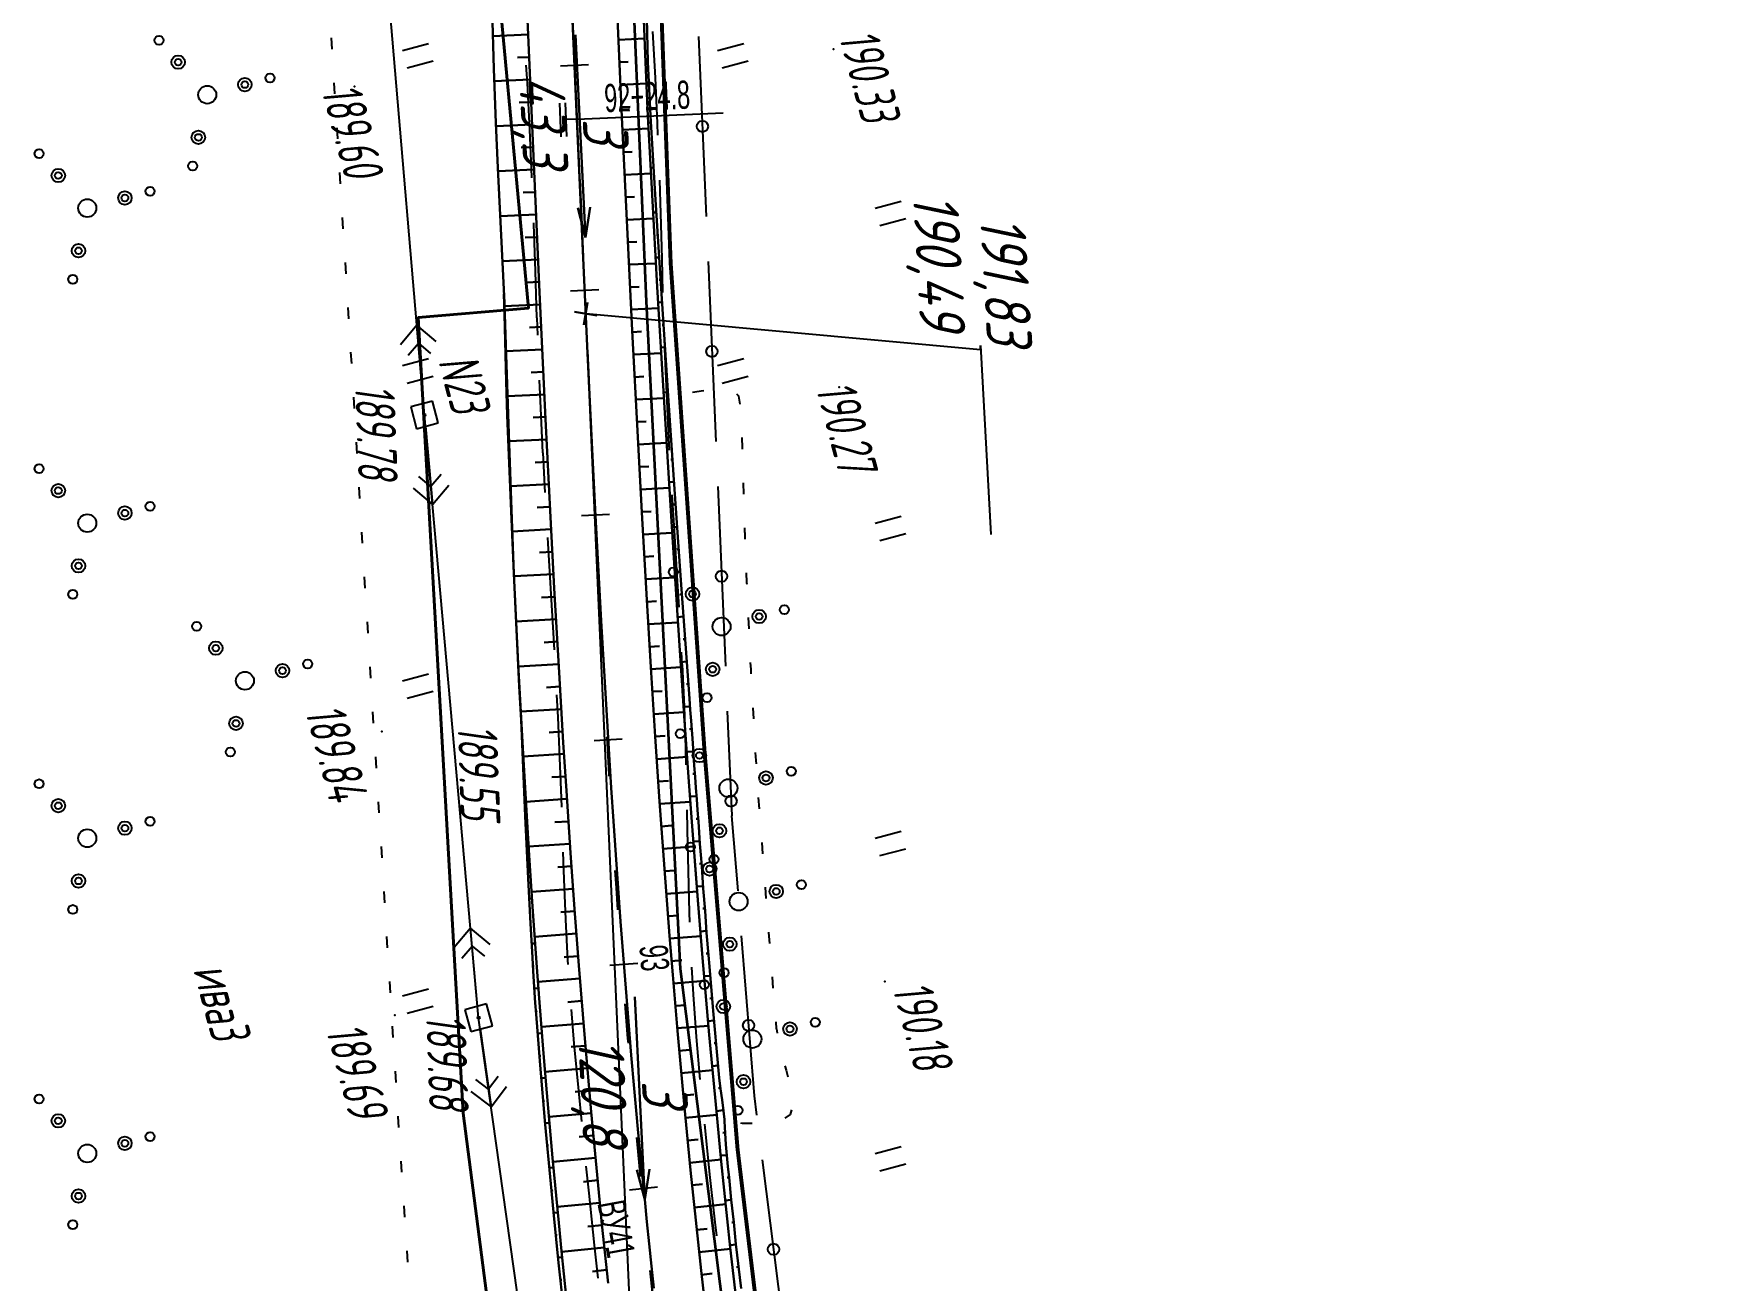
# Model space of a CAD drawing. Header units: millimetres. Extents: x -1799 to 6962, y -1020 to 4121.
# Drawn here: x 5267.6 to 5417, y 2101.4 to 2212.1 of the extents above; entities that cross this region are included whole.
import ezdxf
from ezdxf import colors
from ezdxf.entities.mleader import LeaderData, LeaderLine
from ezdxf.math import Vec2, Vec3

# ---------------------------------------------------------------- set-up
doc = ezdxf.new("R2010")
doc.units = ezdxf.units.MM
doc.linetypes.add('CONTI', pattern=[0])
doc.linetypes.add('STROT', pattern=[1.7, 0.5, -1.2])
for name, color, linetype, lineweight in [('10', 1, 'Continuous', 35), ('КОПИЯ_ОСЬ_13_ОТКОСЫ', 7, 'Continuous', 30), ('ОСЬ_ВЕРХ_ПОКРЫТИЯ_ГРАНИЦЫ_ПОЛОС', 7, 'Continuous', 30), ('ОСЬ_ВЕРХ_ПОКРЫТИЯ_ОСЬ', 1, 'Continuous', 30), ('Отметки', 5, 'Continuous', 30), ('Уклоны ПЧ', 5, 'Continuous', 30)]:
    doc.layers.add(name, color=color, linetype=linetype, lineweight=lineweight)
for name, color, linetype in [('_Ростелеком', 6, 'Continuous'), ('NAD_MDEFAULT', 7, 'CONTI'), ('PI_OTDEFAULT', 172, 'CONTI'), ('PI_TTDEFAULT', 5, 'CONTI'), ('PLN_O', 7, 'CONTI'), ('SIT_LDEFAULT', 7, 'CONTI'), ('USLZNDEFAULT', 7, 'CONTI'), ('ZAPSKDEFAULT', 7, 'CONTI'), ('КОПИЯ_ОСЬ_ТАНГЕНСЫ', 1, 'Continuous'), ('ОСЬ_ВЕРХ_ПОКРЫТИЯ_ПИКЕТЫ', 1, 'Continuous'), ('ОСЬ_ВЕРХ_ПОКРЫТИЯ_РАЗБИВКА_КРИВ', 1, 'Continuous'), ('ОСЬ_ВЕРХ_ПОКРЫТИЯ_ТАНГЕНСЫ', 1, 'Continuous'), ('разметка', 7, 'Continuous')]:
    doc.layers.add(name, color=color, linetype=linetype)
doc.styles.add('eskd', font='spds.shx', dxfattribs={"width": 1.2, "oblique": 15})
doc.styles.get("Standard").update_dxf_attribs({"font": 'arial.ttf'})
doc.styles.add('STYLE1', font='romand.shx', dxfattribs={"width": 0.9})
doc.styles.add('ГОСТ', font='', dxfattribs={"oblique": 15, "height": 4})
doc.styles.get('ГОСТ').set_extended_font_data('GOST type A')
doc.linetypes.add('кабель_связи_проект.', pattern='A,10,-1,["/",STYLE1,S=3,R=0,X=0,Y=-1.5],-4.1', length=15.1)

# ---------------------------------------------------------------- blocks, each defined once
blk = doc.blocks.new('BL_2011')
at = {"color": 0}
for p, q in [((0, 0), (0, 2.4)), ((1.6, 0), (1.6, 2.4))]:
    blk.add_line(p, q, dxfattribs=at)
blk = doc.blocks.new('BL_2010')
at = {"color": 0}
for centre, radius in [((0, 5.78), 0.4), ((0, 3.46), 0.6), ((0, 3.46), 0.3), ((0, 0), 0.8), ((-3.46, -1.74), 0.6), ((-3.46, -1.74), 0.3), ((3.46, -1.74), 0.6), ((3.46, -1.74), 0.3), ((-5.78, -2.88), 0.4), ((5.78, -2.88), 0.4)]:
    blk.add_circle(centre, radius, dxfattribs=at)
blk = doc.blocks.new('BL_27')
at = {"color": 0}
for p, q in [((1, 1), (-1, 1)), ((-1, 1), (-1, -1)), ((1, -1), (1, 1)), ((-1, -1), (1, -1))]:
    blk.add_line(p, q, dxfattribs=at)
blk.add_circle((0, 0), 0.1, dxfattribs=at)
blk = doc.blocks.new('*U59')
at = {"layer": 'КОПИЯ_ОСЬ_13_ОТКОСЫ'}
for points in [[(0, 0), (0.035553906113, -0.80027705431), (0.056447084993, -1.801782846451)], [(0, 0), (0.038550771773, -0.800139904022), (0.056447084993, -1.801782846451)]]:
    blk.add_lwpolyline(points, dxfattribs=at)
blk = doc.blocks.new('*U61')
at = {"layer": 'КОПИЯ_ОСЬ_13_ОТКОСЫ'}
for points in [[(0, 0), (0.035553906113, -0.80027705431), (0.056447084993, -1.801782846451)], [(0, 0), (0.056447084993, -1.801782846451)]]:
    blk.add_lwpolyline(points, dxfattribs=at)
blk = doc.blocks.new('_None')
blk = doc.blocks.new('Крест')
at = {"layer": 'Отметки'}
for points in [[(-1, 0), (1, 0)], [(0, 1), (0, -1)]]:
    blk.add_lwpolyline(points, dxfattribs=at)
blk = doc.blocks.new('Стрелка')
at = {"layer": 'Уклоны ПЧ', "ltscale": 2}
for points in [[(-0.02342005360436872, -0.04794833697465961), (-0.02342005360436872, 17.97170368749525)], [(-0.02342005360436872, -0.04794833697465961), (-0.5784949510263147, 2.621650927669716)], [(-0.02342005360436872, -0.04794833697465961), (0.5316548438175772, 2.621650927669716)]]:
    blk.add_lwpolyline(points, dxfattribs=at)

msp = doc.modelspace()

# ---------------------------------------------------------------- linework, layer by layer
at = {"layer": '10'}
for points in [[(5555.115964376493, 1526.56348073521), (5526.335964376232, 1586.473480735359), (5535.665964376307, 1590.453480735806), (5514.085964376232, 1638.623480735731), (5463.115964376493, 1743.403480735992), (5453.935964376326, 1740.133480735508), (5420.835964376232, 1804.413480735769), (5378.175964376083, 1887.043480735657), (5361.365964376493, 1930.113480735955), (5358.725964376363, 1940.203480735806), (5339.645964376288, 2013.083480735694), (5325.065964376214, 2129.023480736104), (5322.045964376195, 2188.343480735471), (5318.665964376307, 2267.193480736029)], [(5344.985964376139, 1914.953480735806), (5350.425964376083, 1915.903480735992), (5350.355964376251, 1916.353480735247), (5344.825964376456, 1915.373480735731), (5341.455964376344, 1923.573480735918), (5318.87596437627, 2014.763480735396), (5312.235964376139, 2066.093480735471), (5317.735964376139, 2065.833480735694), (5317.755964376158, 2066.28348073588), (5312.175964376083, 2066.553480735433), (5305.745964376381, 2116.213480735582), (5305.745964376381, 2116.213480735582), (5301.735964376139, 2186.923480735545), (5311.565964376214, 2187.733480735135), (5307.975964376363, 2226.163480735769)], [(5307.975964376363, 2226.163480735769), (5311.565964376214, 2187.733480735135), (5301.735964376139, 2186.923480735545), (5305.745964376381, 2116.213480735582), (5305.745964376381, 2116.213480735582), (5312.175964376083, 2066.553480735433), (5317.755964376158, 2066.28348073588), (5317.735964376139, 2065.833480735694), (5312.235964376139, 2066.093480735471), (5318.87596437627, 2014.763480735396), (5341.455964376344, 1923.573480735918), (5344.825964376456, 1915.373480735731)]]:
    msp.add_lwpolyline(points, dxfattribs=at)
at = {"layer": '_Ростелеком', "linetype": 'кабель_связи_проект.', "ltscale": 0.25, "const_width": 0.35}
msp.add_lwpolyline([(5560.940335888308, 1528.999550312211), (5544.164877997458, 1562.924496218947), (5531.543588114533, 1588.651475008031), (5522.557004158802, 1614.791239445482), (5507.88523053047, 1645.655244533357), (5488.972480380102, 1684.79149846026), (5475.233966897978, 1712.55286167228), (5457.136308889321, 1741.273472735112), (5442.300093190259, 1770.94991314729), (5426.306818254185, 1802.793713737664), (5412.680483136801, 1830.246032699396), (5397.398819576289, 1860.082772442524), (5385.273338361856, 1884.283877056477), (5363.374087645594, 1935.707054908772), (5353.894575089807, 1969.345611808275), (5347.793558990388, 1998.501078061213), (5341.479082550397, 2033.110597992701), (5334.720605848628, 2075.005415758503), (5330.127635797495, 2113.02891054136), (5327.207949132318, 2148.154307468248), (5324.184357531523, 2191.730619093788), (5322.743138539439, 2230.823362515693)], dxfattribs=at)
at = {"layer": 'PI_TTDEFAULT', "color": 5}
for p in [(5338.651700376426, 2210.76921173503, 190.335), (5296.081700376419, 2207.439217735467, 189.596), (5339.161700376435, 2180.729210735683, 190.273), (5302.3117003764, 2178.259217735765, 189.776), (5298.521700376421, 2150.139214735863, 189.836), (5343.201700376414, 2127.919213734952, 190.176), (5299.671700376444, 2124.919213734952, 189.685), (5307.121700376398, 2124.689217735467, 189.684)]:
    msp.add_point(p, dxfattribs=at)
at = {"layer": 'PLN_O'}
for p, q in [((5326.661700376435, 2211.879212735606), (5327.341700376428, 2195.889214735863)), ((5327.511700376412, 2191.889214735863), (5328.191700376405, 2175.899216735189)), ((5328.361700376447, 2171.909211734695), (5329.04170037644, 2155.919213734952)), ((5329.211700376423, 2151.929215735209), (5329.611700376447, 2142.639214735863)), ((5329.601700376437, 2142.639214735863), (5330.141700376416, 2135.95921473523)), ((5330.461700376423, 2131.979210735683), (5331.611700376447, 2117.759217735765)), ((5331.601700376437, 2117.759217735765), (5331.821700376409, 2116.029213735287)), ((5332.321700376409, 2112.059212735307), (5334.3117003764, 2096.179215735209))]:
    msp.add_line(p, q, dxfattribs=at)
for centre in [(5327.001700376402, 2203.889214735863), (5327.851700376437, 2183.899216735189), (5328.701700376414, 2163.919213734952), (5329.551700376449, 2143.939217735467), (5331.101700376437, 2124.009217735765), (5333.321700376409, 2104.119217735169)]:
    msp.add_circle(centre, 0.5, dxfattribs=at)
at = {"layer": 'SIT_LDEFAULT', "color": 7}
for p, q in [((5302.3117003764, 2178.259217735765), (5297.351700376437, 2236.779213735287)), ((5294.021700376421, 2211.76921173503), (5294.081700376419, 2210.76921173503)), ((5322.831700376419, 2208.199212734972), (5322.591700376428, 2212.329216734891)), ((5311.321700376409, 2209.329216734891), (5311.421700376444, 2207.729210735683)), ((5294.261700376412, 2207.779213735287), (5294.321700376409, 2206.779213735287)), ((5311.421700376444, 2207.729210735683), (5311.651700376426, 2203.579216734891)), ((5323.021700376421, 2204.189217735467), (5322.831700376419, 2208.199212734972)), ((5323.051700376449, 2203.119217735169), (5323.011700376412, 2204.189217735467)), ((5294.511700376412, 2203.779213735287), (5294.571700376409, 2202.779213735287)), ((5311.641700376416, 2203.579216734891), (5311.821700376409, 2199.399216735189)), ((5294.761700376412, 2199.789216734854), (5294.821700376409, 2198.789216734854)), ((5311.821700376409, 2199.399216735189), (5311.821700376409, 2199.339211735328)), ((5323.301700376449, 2196.169213734952), (5323.211700376423, 2199.119217735169)), ((5295.001700376402, 2195.799218735111), (5295.0617003764, 2194.799218735111)), ((5311.981700376442, 2195.339211735328), (5311.981700376442, 2195.20921473523)), ((5311.981700376442, 2195.20921473523), (5312.141700376416, 2191.029213735287)), ((5323.421700376444, 2192.149216735189), (5323.301700376449, 2196.169213734952)), ((5323.501700376402, 2189.129212735606), (5323.421700376444, 2192.149216735189)), ((5295.261700376412, 2191.799218735111), (5295.321700376409, 2190.799218735111)), ((5312.131700376407, 2191.029213735287), (5312.271700376421, 2186.899216735189)), ((5295.501700376402, 2187.809212735307), (5295.5617003764, 2186.809212735307)), ((5301.631700376407, 2186.229210735683), (5300.181700376395, 2184.499215735507)), ((5302.231700376442, 2179.259217735765), (5301.631700376407, 2186.229210735683)), ((5303.361700376447, 2184.76921173503), (5301.631700376407, 2186.229210735683)), ((5312.28170037643, 2186.899216735189), (5312.341700376428, 2185.349213735585)), ((5300.861700376447, 2183.559212735307), (5301.771700376421, 2184.639214735863)), ((5301.771700376421, 2184.639214735863), (5302.851700376437, 2183.729210735683)), ((5323.671700376444, 2184.139214735863), (5323.641700376416, 2185.129212735606)), ((5295.751700376402, 2183.819214735565), (5295.8117003764, 2182.819214735565)), ((5323.831700376419, 2180.159211734695), (5323.671700376444, 2184.139214735863)), ((5312.501700376402, 2181.359215734911), (5312.611700376447, 2178.849213735585)), ((5324.03170037643, 2176.149216735189), (5323.831700376419, 2180.159211734695)), ((5326.131700376407, 2180.26921173503), (5326.341700376428, 2180.309212735307)), ((5326.341700376428, 2180.309212735307), (5326.881700376407, 2180.389214735863)), ((5326.881700376407, 2180.389214735863), (5327.121700376398, 2180.419213734952)), ((5330.03170037643, 2180.139214735863), (5330.231700376442, 2179.919213734952)), ((5295.991700376451, 2179.829216734891), (5296.051700376449, 2178.829216734891)), ((5312.611700376447, 2178.849213735585), (5312.801700376449, 2174.889214735863)), ((5330.221700376433, 2179.919213734952), (5330.321700376409, 2179.219216735487)), ((5307.121700376398, 2124.689217735467), (5302.3117003764, 2178.259217735765)), ((5302.401700376426, 2177.259217735765), (5303.03170037643, 2170.289216734854)), ((5296.231700376442, 2175.829216734891), (5296.29170037644, 2174.829216734891)), ((5324.091700376428, 2175.139214735863), (5324.03170037643, 2176.149216735189)), ((5330.501700376402, 2176.239212735009), (5330.54170037644, 2175.319214735565)), ((5312.8117003764, 2174.889214735863), (5313.011700376412, 2171.369217735169)), ((5330.54170037644, 2175.319214735565), (5330.54170037644, 2175.229210735683)), ((5302.881700376407, 2171.889214735863), (5301.801700376449, 2172.789216734854)), ((5303.79170037644, 2172.969216735487), (5302.881700376407, 2171.889214735863)), ((5296.481700376442, 2171.839211735328), (5296.54170037644, 2170.839211735328)), ((5301.29170037644, 2171.739212735009), (5303.03170037643, 2170.289216734854)), ((5303.03170037643, 2170.289216734854), (5304.481700376442, 2172.029213735287)), ((5324.511700376412, 2167.999215735507), (5324.321700376409, 2171.149216735189)), ((5330.631700376407, 2172.229210735683), (5330.651700376426, 2171.229210735683)), ((5330.741700376451, 2168.229210735683), (5330.751700376402, 2167.809212735307)), ((5296.721700376433, 2167.849213735585), (5296.78170037643, 2166.849213735585)), ((5313.241700376451, 2167.379212735606), (5313.271700376421, 2166.839211735328)), ((5313.271700376421, 2166.839211735328), (5313.511700376412, 2162.829216734891)), ((5324.761700376412, 2163.949212734972), (5324.511700376412, 2167.999215735507)), ((5330.761700376412, 2167.809212735307), (5330.78170037643, 2167.229210735683)), ((5296.961700376423, 2163.859215734911), (5297.021700376421, 2162.859215734911)), ((5324.931700376395, 2161.169213734952), (5324.761700376412, 2163.949212734972)), ((5330.891700376416, 2164.239212735009), (5330.931700376395, 2163.369217735169)), ((5313.501700376402, 2162.829216734891), (5313.731700376442, 2158.899216735189)), ((5330.931700376395, 2163.369217735169), (5330.941700376405, 2163.229210735683)), ((5297.211700376423, 2159.859215734911), (5297.271700376421, 2158.859215734911)), ((5331.081700376419, 2160.249215735507), (5331.121700376398, 2159.249215735507)), ((5313.751700376402, 2158.899216735189), (5313.831700376419, 2157.379212735606)), ((5325.211700376423, 2156.079216734891), (5325.151700376426, 2157.169213734952)), ((5331.261700376412, 2156.249215735507), (5331.29170037644, 2155.649216735189)), ((5297.451700376414, 2155.869217735169), (5297.511700376412, 2154.869217735169)), ((5325.401700376426, 2152.339211735328), (5325.221700376433, 2156.079216734891)), ((5331.29170037644, 2155.649216735189), (5331.3117003764, 2155.239212735009)), ((5314.04170037644, 2153.389214735863), (5314.151700376426, 2151.389214735863)), ((5297.701700376414, 2151.879212735606), (5297.761700376412, 2150.879212735606)), ((5325.53170037643, 2148.679215735209), (5325.401700376426, 2152.339211735328)), ((5331.481700376442, 2152.239212735009), (5331.54170037644, 2151.239212735009)), ((5314.151700376426, 2151.389214735863), (5314.3117003764, 2147.799218735111)), ((5325.571700376409, 2147.169213734952), (5325.53170037643, 2148.679215735209)), ((5297.951700376414, 2147.879212735606), (5298.011700376412, 2146.879212735606)), ((5314.3117003764, 2147.799218735111), (5314.451700376414, 2144.199212734972)), ((5331.701700376414, 2148.249215735507), (5331.741700376451, 2147.539216734854)), ((5331.751700376402, 2147.539216734854), (5331.771700376421, 2147.259217735765)), ((5314.441700376405, 2144.199212734972), (5314.471700376433, 2143.409211734695)), ((5331.971700376433, 2144.259217735765), (5332.04170037644, 2143.259217735765)), ((5298.201700376414, 2143.889214735863), (5298.261700376412, 2142.889214735863)), ((5325.691700376405, 2141.369217735169), (5325.661700376435, 2143.179215735209)), ((5325.761700376412, 2137.70921473523), (5325.691700376405, 2141.369217735169)), ((5298.451700376414, 2139.899216735189), (5298.511700376412, 2138.899216735189)), ((5332.271700376421, 2140.26921173503), (5332.351700376437, 2139.26921173503)), ((5314.611700376447, 2139.409211734695), (5314.701700376414, 2137.009217735765)), ((5314.701700376414, 2137.009217735765), (5314.851700376437, 2133.409211734695)), ((5325.861700376447, 2134.049218735111), (5325.761700376412, 2137.70921473523)), ((5298.701700376414, 2135.909211734695), (5298.761700376412, 2134.909211734695)), ((5332.571700376409, 2136.289216734854), (5332.651700376426, 2135.289216734854)), ((5325.891700376416, 2133.179215735209), (5325.861700376447, 2134.049218735111)), ((5306.401700376426, 2132.659211734695), (5304.951700376414, 2130.919213734952)), ((5307.03170037643, 2125.689217735467), (5306.401700376426, 2132.659211734695)), ((5308.141700376416, 2131.20921473523), (5306.401700376426, 2132.659211734695)), ((5314.851700376437, 2133.409211734695), (5315.03170037643, 2129.819214735565)), ((5332.881700376407, 2132.309212735307), (5332.881700376407, 2132.279213735287)), ((5332.881700376407, 2132.279213735287), (5332.961700376423, 2131.299218735111)), ((5298.941700376405, 2131.909211734695), (5299.001700376402, 2130.909211734695)), ((5305.641700376416, 2129.979210735683), (5306.551700376449, 2131.059212735307)), ((5306.551700376449, 2131.059212735307), (5307.631700376407, 2130.159211734695)), ((5315.03170037643, 2129.819214735565), (5315.0617003764, 2129.409211734695)), ((5299.191700376405, 2127.919213734952), (5299.251700376402, 2126.919213734952)), ((5326.201700376414, 2126.749215735507), (5326.0617003764, 2129.179215735209)), ((5333.191700376405, 2128.319214735565), (5333.271700376421, 2127.319214735565)), ((5326.481700376442, 2122.989212735009), (5326.201700376414, 2126.749215735507)), ((5315.341700376428, 2125.419213734952), (5315.591700376428, 2122.399216735189)), ((5299.441700376405, 2123.929215735209), (5299.501700376402, 2122.929215735209)), ((5315.3117003764, 2066.299218735111), (5307.121700376398, 2124.689217735467)), ((5307.261700376412, 2123.699212734972), (5308.231700376442, 2116.76921173503)), ((5333.521700376421, 2124.319214735565), (5333.571700376409, 2123.719216735487)), ((5333.581700376419, 2123.719216735487), (5333.641700376416, 2123.329216734891)), ((5315.581700376419, 2122.399216735189), (5315.981700376442, 2118.189217735467)), ((5326.8117003764, 2119.20921473523), (5326.481700376442, 2122.989212735009)), ((5334.331700376419, 2120.419213734952), (5334.441700376405, 2120.029213735287)), ((5299.691700376405, 2119.939217735467), (5299.751700376402, 2118.939217735467)), ((5308.011700376412, 2118.349213735585), (5306.881700376407, 2119.199212734972)), ((5308.861700376447, 2119.479210735683), (5308.011700376412, 2118.349213735585)), ((5334.431700376395, 2120.029213735287), (5334.581700376419, 2119.439217735467)), ((5306.421700376444, 2118.129212735606), (5308.231700376442, 2116.76921173503)), ((5308.231700376442, 2116.76921173503), (5309.591700376428, 2118.569214735565)), ((5315.981700376442, 2118.189217735467), (5316.251700376402, 2115.469216735487)), ((5299.941700376405, 2115.949212734972), (5299.941700376405, 2115.909211734695)), ((5299.941700376405, 2115.909211734695), (5300.011700376412, 2114.949212734972)), ((5334.801700376449, 2116.079216734891), (5334.341700376428, 2115.759217735765)), ((5334.921700376444, 2116.509217735765), (5334.79170037644, 2116.089211735328)), ((5327.241700376451, 2114.939217735467), (5327.211700376423, 2115.239212735009)), ((5327.671700376444, 2110.749215735507), (5327.241700376451, 2114.939217735467)), ((5330.551700376449, 2115.299218735111), (5330.411700376435, 2115.309212735307)), ((5331.411700376435, 2115.299218735111), (5330.551700376449, 2115.299218735111)), ((5300.201700376414, 2111.95921473523), (5300.271700376421, 2110.95921473523)), ((5316.651700376426, 2111.489212735009), (5316.901700376426, 2109.089211735328)), ((5328.131700376407, 2106.539216734854), (5327.671700376444, 2110.749215735507)), ((5316.911700376435, 2109.089211735328), (5317.391700376416, 2104.479210735683)), ((5300.471700376433, 2107.969216735487), (5300.54170037644, 2106.969216735487)), ((5328.28170037643, 2105.299218735111), (5328.141700376416, 2106.539216734854)), ((5300.731700376442, 2103.979210735683), (5300.801700376449, 2102.979210735683)), ((5317.391700376416, 2104.479210735683), (5317.701700376414, 2101.539216734854))]:
    msp.add_line(p, q, dxfattribs=at)
at = {"layer": 'КОПИЯ_ОСЬ_13_ОТКОСЫ'}
for points in [[(5317.970661180307, 2247.372442234692), (5319.856891649057, 2204.71411703938), (5320.772418992807, 2185.744756687817), (5321.256305711557, 2176.268072117505), (5321.614215867807, 2169.588018406567), (5322.055133836557, 2161.815435398755), (5322.414997117807, 2155.839849461255), (5322.809040086557, 2149.668462742505), (5323.199665086557, 2143.898443211255), (5323.629352586557, 2137.933233250317), (5324.087848680307, 2131.97192953938), (5324.369586961557, 2128.496587742505), (5324.790973680307, 2123.53442953938), (5325.351032274057, 2117.33765219563), (5325.952106492807, 2111.14478110188), (5326.412067430307, 2106.691289890942), (5326.893512742807, 2102.240118015942), (5327.401813524057, 2097.79419516438)], [(5309.978454415143, 2247.01899016687), (5312.543395821393, 2189.17035735437), (5313.073180977643, 2177.87152922937), (5313.507751290143, 2169.169624932495), (5313.842223946393, 2162.866890557495), (5314.266052071393, 2155.36274016687), (5314.641052071393, 2149.15863860437), (5314.915954415143, 2144.855660088745), (5315.286559883893, 2139.351875909058), (5315.643981758893, 2134.34858001062), (5316.022399727643, 2129.34565032312), (5316.550231758893, 2122.84174407312), (5317.115173165143, 2116.341011651245), (5317.581970040143, 2111.340645440308), (5318.075134102643, 2106.342842705933), (5318.627380196393, 2101.096016534058)], [(5321.754840867807, 2214.80786703938), (5321.936481492807, 2209.610845555005), (5322.160602586557, 2204.816045750317), (5322.525348680307, 2197.827154148755), (5322.982868211557, 2189.646368015942), (5323.593219774057, 2179.380010594067), (5324.187946336557, 2169.720830906567), (5324.780231492807, 2160.469121922192), (5325.381305711557, 2151.524785984692), (5325.769001024057, 2146.06372641438), (5326.061969774057, 2142.09448813313), (5326.599567430307, 2135.153814305005), (5327.021930711557, 2130.002447117505), (5327.615192430307, 2123.175664890942), (5328.246051805307, 2116.35230063313), (5328.683063524057, 2111.908330906567), (5329.480915086557, 2104.266485203442), (5330.344684617807, 2096.631719578442)], [(5321.754929834404, 2214.807799992536), (5321.936692529716, 2209.610778508161), (5322.16075258831, 2204.815978703474), (5322.525559717216, 2197.827148137068), (5322.982774072685, 2189.646362004255), (5323.59336977581, 2179.38000458238), (5324.187730127373, 2169.720885930036), (5324.780076318779, 2160.469054875349), (5325.381333642998, 2151.524779973005), (5325.76915102581, 2146.063781437849), (5326.061997705498, 2142.094543156599), (5326.599534326591, 2135.153747258161), (5327.021775537529, 2130.002441105818), (5327.615159326591, 2123.175658879255), (5328.246018701591, 2116.352233586286), (5328.683030420341, 2111.90832489488), (5329.480881982841, 2104.266479191755), (5330.344468408623, 2096.631774601911)], [(5322.046616846123, 2214.820739445661), (5322.160508447685, 2209.620666203474), (5322.401536279716, 2204.826659855818), (5322.808274560966, 2197.839721379255), (5323.23594790081, 2190.857787785505), (5323.921128564873, 2180.394836125349), (5324.422776514091, 2172.928161320661), (5325.05137758831, 2163.976806340193), (5325.857590967216, 2153.049804387068), (5325.923875146904, 2152.056640324568), (5325.99473696331, 2151.063842473005), (5326.147446924248, 2149.079284367536), (5326.210252100029, 2148.086303410505), (5326.282761865654, 2147.094054875349), (5326.359910303154, 2146.10217255113), (5326.432786279716, 2145.110107121443), (5326.496384912529, 2144.117553410505), (5326.570664697685, 2143.125793156599), (5326.648606592216, 2142.13439911363), (5326.71836977581, 2141.142516789411), (5326.784898096123, 2140.15051239488), (5326.860154443779, 2139.159240422224), (5326.939194971123, 2138.168334660505), (5327.077622705498, 2136.185363469099), (5327.235276514091, 2134.204162297224), (5327.379319482841, 2132.22228973863), (5327.545701318779, 2130.242553410505), (5327.632188135185, 2129.25305145738), (5327.946275049248, 2125.29357880113), (5328.135300928154, 2123.317077336286), (5328.22227602581, 2122.328368840193), (5328.306199365654, 2121.33947723863), (5328.50499086956, 2119.364623723005), (5328.621812158623, 2118.378966984724), (5328.748582178154, 2117.394347844099), (5328.868394189873, 2116.409240422224), (5328.906174951591, 2116.141296086286), (5328.937302881279, 2115.872497258161), (5328.954331689873, 2115.692931828474), (5328.968430810966, 2115.513061223005), (5329.035508447685, 2114.43273895738), (5329.090806299248, 2113.441955265974), (5329.171067529716, 2112.453490910505), (5329.277268701591, 2111.467651066755), (5329.379624658623, 2110.48156708238), (5329.570725732841, 2108.508300480818), (5329.78819399456, 2106.538085637068), (5329.98643618206, 2104.566283879255), (5330.095750146904, 2103.581542668318), (5330.324937158623, 2101.613647160505), (5330.436814600029, 2100.62951630113)], [(5308.338805977643, 2214.214546807495), (5308.463805977643, 2209.014961846558), (5308.659118477643, 2204.218819268433), (5308.835876290143, 2200.22211516687), (5309.413513008893, 2188.225655205933), (5309.441345040143, 2187.224434502808), (5309.767516915143, 2177.209663994995), (5310.126403633893, 2167.186592705933), (5310.256774727643, 2164.179268487183), (5310.643005196393, 2156.153633721558), (5311.070251290143, 2148.130196221558), (5311.393981758893, 2142.610176690308), (5311.612243477643, 2139.09662688562), (5311.910583321393, 2134.578682549683), (5312.263122383893, 2129.557930596558), (5312.525329415143, 2126.043038018433), (5312.881286446393, 2121.523750909058), (5313.172790352643, 2118.008492119995), (5313.684509102643, 2112.232124932495), (5314.233825508893, 2106.459175713745), (5314.485290352643, 2103.948799737183), (5314.906188790143, 2099.932808526245)], [(5311.529235665143, 2212.048409112183), (5308.394470040143, 2211.909371026245)], [(5319.552692430307, 2211.590215672192), (5321.863727586557, 2211.692388523755)], [(5311.617614571393, 2210.050362237183), (5310.572692696393, 2210.003975518433)], [(5322.147141748466, 2210.229491887068), (5322.06114321331, 2210.227599797224)], [(5319.641071336557, 2209.592168797192), (5320.411579149057, 2209.62622641438)], [(5311.706481758893, 2208.052315362183), (5308.508727852643, 2207.910469659058)], [(5319.729450242807, 2207.594121922192), (5322.026325242807, 2207.695684422192)], [(5322.230332666435, 2208.231383976911), (5322.001694971123, 2208.219909367536)], [(5311.794860665143, 2206.054268487183), (5310.728942696393, 2206.007027276245)], [(5319.817829149057, 2205.596075047192), (5320.583454149057, 2205.629888523755)], [(5322.330796533623, 2206.233886418318), (5322.254563623466, 2206.23010223863)], [(5311.883239571393, 2204.056221612183), (5308.672302071393, 2203.913765557495)], [(5322.435899072685, 2204.236694035505), (5322.191758447685, 2204.222472844099)], [(5319.911090867807, 2203.598150242505), (5322.218708055307, 2203.709600437817)], [(5311.972106758893, 2202.058174737183), (5310.901794258893, 2202.01068938562)], [(5320.007282274057, 2201.600469578442), (5320.776325242807, 2201.637701023755)], [(5322.552110010185, 2202.240050969099), (5322.470750146904, 2202.235351262068)], [(5312.060485665143, 2200.060127862183), (5308.850524727643, 2199.917793877808)], [(5320.103961961557, 2199.60278891438), (5322.427204149057, 2199.714971531567)], [(5322.668381982841, 2200.243468937849), (5322.400254541435, 2200.227843937849)], [(5312.149352852643, 2198.062080987183), (5311.079040352643, 2198.01459563562)], [(5322.784592920341, 2198.246825871443), (5322.695237451591, 2198.241637883161)], [(5320.200153367807, 2197.60523032063), (5320.974567430307, 2197.642583836255)], [(5312.237731758893, 2196.064034112183), (5309.042907540143, 2195.922432549683)], [(5320.296344774057, 2195.607549656567), (5322.643512742807, 2195.720708836255)], [(5322.905625635185, 2196.250487980818), (5322.614671045341, 2196.232665715193)], [(5312.326598946393, 2194.065987237183), (5311.261657540143, 2194.018746026245)], [(5320.393024461557, 2193.609868992505), (5321.175251024057, 2193.647588719067)], [(5323.02794008831, 2194.254211125349), (5322.930955225029, 2194.248290715193)], [(5312.414977852643, 2192.067940362183), (5309.235290352643, 2191.926949151245)], [(5323.150193506279, 2192.257995305036), (5322.837876611748, 2192.238830265974)], [(5320.489215867807, 2191.612188328442), (5322.866657274057, 2191.726934422192)], [(5312.503845040143, 2190.069893487183), (5311.443786446393, 2190.02289641687)], [(5320.585895555307, 2189.61450766438), (5321.378376024057, 2189.652715672192)], [(5323.27501040081, 2190.261901555036), (5323.170884424248, 2190.255065617536)], [(5312.595153633893, 2188.072090752808), (5309.421813790143, 2187.92328704187)], [(5320.682086961557, 2187.616827000317), (5323.096637742807, 2187.733282078442)], [(5323.405686670341, 2188.266174015974), (5323.066148096123, 2188.243896183943)], [(5309.431351735469, 2187.224029232201), (5309.472430530217, 2186.223359275994), (5309.819854601499, 2175.706828762231), (5310.065504922744, 2168.991885830102), (5310.256917848465, 2164.179221798119), (5310.64324219453, 2156.153682399926), (5311.070260717746, 2148.130202938256), (5311.394159390804, 2142.610187221703), (5311.612460925457, 2139.096679378686), (5311.910801246044, 2134.578735042748), (5312.263343646404, 2129.557956386742), (5312.52538688409, 2126.043090511498), (5312.88121969926, 2121.5236965906), (5313.1728428148, 2118.008468319115), (5313.684491231319, 2112.232116390404), (5314.233893468258, 2106.459235836205), (5314.485443189022, 2103.948836971459), (5314.906255795833, 2099.932838131127)], [(5309.431351735469, 2187.224029232201), (5309.568467377898, 2181.213501144585), (5309.618938907262, 2179.209422756371), (5309.653113006827, 2178.207663227257), (5310.028554096099, 2168.989978481469), (5310.2379452728, 2164.178201366601), (5310.73605091798, 2154.149837185082), (5310.841920568821, 2152.143348385033), (5310.891797020313, 2151.139766384301), (5311.264947488185, 2142.601554561791), (5311.52702124345, 2137.073466945824), (5311.734069421169, 2133.05176513308), (5311.903061702129, 2130.035140682397), (5311.975486829158, 2128.828532863793), (5312.150601937648, 2126.012885738549), (5312.223036601421, 2125.007857967553), (5312.58787186372, 2120.487113643822), (5313.042365624782, 2115.211387325463), (5313.527345731136, 2109.938384700951), (5313.770259930965, 2107.42693297976), (5314.225566937801, 2102.906531978783), (5314.653500153896, 2098.889114071068)], [(5312.688903633893, 2186.074288018433), (5311.630798165143, 2186.024605401245)], [(5323.536362939873, 2186.270446476911), (5323.423203760185, 2186.263000187849)], [(5320.779254930307, 2185.619146336255), (5321.583454149057, 2185.660161961255)], [(5309.522578313228, 2183.22506969088), (5309.571445181247, 2183.226184536156)], [(5312.782653633893, 2184.076485284058), (5309.548766915143, 2183.924873955933)], [(5320.880817430307, 2183.621709812817), (5323.333454149057, 2183.74683188313)], [(5323.667039209404, 2184.274718937849), (5323.303635889091, 2184.250915226911)], [(5312.875915352643, 2182.078682549683), (5311.798278633893, 2182.028145440308)], [(5320.982868211557, 2181.624395359692), (5321.800251024057, 2181.666021336255)], [(5323.797715478935, 2182.278991398786), (5323.676621728935, 2182.271056828474)], [(5309.568191602108, 2181.22558992022), (5309.584480568048, 2181.225961376366)], [(5312.969665352643, 2180.080879815308), (5309.679138008893, 2179.926582940308)], [(5323.928635889091, 2180.283263859724), (5323.541184717216, 2180.257201848005)], [(5309.618515803691, 2179.226223159966), (5309.703517182943, 2179.228363681969)], [(5321.084918992807, 2179.626958836255), (5323.571247117807, 2179.753789890942)], [(5309.693030550357, 2177.2276236307), (5309.721349819776, 2177.228777576623)], [(5313.063415352643, 2178.083077080933), (5311.966735665143, 2178.031563409058)], [(5321.186481492807, 2177.629522312817), (5322.015583055307, 2177.671758640942)], [(5324.062669092216, 2178.287780461286), (5323.933518701591, 2178.279052433943)], [(5313.162536446393, 2176.085518487183), (5309.813903633893, 2175.918282159058)], [(5321.289997117807, 2175.632207859692), (5323.815387742807, 2175.767583836255)], [(5324.196763330498, 2176.292236027693), (5323.785020166435, 2176.264587101911)], [(5309.774424090263, 2175.229281116662), (5309.837230964777, 2175.231838871178)], [(5313.262145821393, 2174.087959893433), (5312.145934883893, 2174.03217376062)], [(5324.330796533623, 2174.296752629255), (5324.193589502373, 2174.287536320661)], [(5309.855817630169, 2173.230937648949), (5309.876753255006, 2173.231790233788)], [(5321.397418992807, 2173.635137547192), (5322.239215867807, 2173.680181492505)], [(5309.937211170074, 2171.232594181237), (5309.983464970466, 2171.234478641686)], [(5313.362243477643, 2172.090401299683), (5309.957458321393, 2171.920479424683)], [(5321.504352586557, 2171.63794516438), (5324.061481492807, 2171.775030125317)], [(5324.466782861748, 2172.30139130113), (5324.030808740654, 2172.270751652693)], [(5313.461852852643, 2170.092964776245), (5312.327087227643, 2170.036324151245)], [(5321.611286180307, 2169.64087485188), (5322.463825242807, 2169.686529148755)], [(5324.606858545341, 2170.30627411363), (5324.46153383831, 2170.296081242536)], [(5310.01860470998, 2169.234250713524), (5310.034022643444, 2169.234880138573)], [(5313.564880196393, 2168.09565032312), (5310.098571602643, 2167.911812432495)], [(5324.746995264091, 2168.311217961286), (5324.280076318779, 2168.27844208238)], [(5310.10487599599, 2167.236114193139), (5310.135284199592, 2167.23743789309)], [(5321.724567430307, 2167.644048680005), (5324.311481492807, 2167.79077719563)], [(5310.191826476928, 2165.238004375634), (5310.201962544796, 2165.238444973168)], [(5313.670837227643, 2166.098457940308), (5312.515563790143, 2166.037178643433)], [(5321.837848680307, 2165.64722250813), (5322.700153367807, 2165.696172703442)], [(5324.887070947685, 2166.316100773786), (5324.731431299248, 2166.305175480818)], [(5313.776794258893, 2164.101265557495), (5310.268981758893, 2163.915230401245)], [(5321.951129930307, 2163.650396336255), (5324.566852586557, 2163.798833836255)], [(5325.027207666435, 2164.321044621443), (5324.535630517998, 2164.286498723005)], [(5310.284537329551, 2163.240163494286), (5310.299977555153, 2163.240930248437)], [(5325.173142725029, 2162.326354680036), (5325.009324365654, 2162.314269719099)], [(5310.383754327175, 2161.242625881371), (5310.388901069042, 2161.242881466088)], [(5313.885192696393, 2162.104195244995), (5312.716247383893, 2162.038155205933)], [(5322.064899461557, 2161.653692234692), (5322.936481492807, 2161.706182469067)], [(5313.997985665143, 2160.10736907312), (5310.457458321393, 2159.907417901245)], [(5310.482971384403, 2159.245090175805), (5310.489584758159, 2159.24541823977)], [(5322.185016649057, 2159.657354344067), (5324.824176805307, 2159.81616782063)], [(5325.320298486748, 2160.331786808943), (5324.791917139091, 2160.292785344099)], [(5314.110778633893, 2158.110542901245), (5312.930602852643, 2158.04389251062)], [(5322.305133836557, 2157.66089438313), (5323.185016649057, 2157.713872898755)], [(5325.467454248466, 2158.337218937849), (5325.291367822685, 2158.324218449568)], [(5310.582188441631, 2157.24755256289), (5310.584392859813, 2157.247661281762)], [(5325.614610010185, 2156.342651066755), (5325.060227685966, 2156.301757512068)], [(5314.223571602643, 2156.11371672937), (5310.655700508893, 2155.912178643433)], [(5310.68140537965, 2155.250014949975), (5310.689277365085, 2155.250405956444)], [(5322.426227586557, 2155.664556492505), (5325.091754930307, 2155.83472250813)], [(5310.783391430256, 2153.252620388207), (5310.7860149883, 2153.252757717309)], [(5314.341247383893, 2154.11713469812), (5313.152282540143, 2154.04535735437)], [(5322.553668992807, 2153.668584812817), (5323.441852586557, 2153.72534750813)], [(5325.76182680706, 2154.348083195661), (5325.577012353935, 2154.334411320661)], [(5314.461852852643, 2152.120796807495), (5310.864196602643, 2151.903389580933)], [(5322.681110399057, 2151.672735203442), (5325.359821336557, 2151.843755711255)], [(5325.904099756279, 2152.35314911363), (5325.32823305706, 2152.314696965193)], [(5310.88605733144, 2151.255256344018), (5310.899055554744, 2151.255904842553)], [(5326.048997217216, 2150.358398137068), (5325.857224756279, 2150.343627629255)], [(5310.97407205331, 2149.257198024926), (5310.978406026241, 2149.257384945092)], [(5314.582458321393, 2150.12445891687), (5313.383239571393, 2150.051949151245)], [(5322.808551805307, 2149.676763523755), (5323.701618211557, 2149.733770359692)], [(5311.061395838138, 2147.259105373559), (5311.12122090089, 2147.261718441186)], [(5314.706481758893, 2148.12836516687), (5311.083923165143, 2147.89691985437)], [(5322.943317430307, 2147.681280125317), (5325.641071336557, 2147.86401938313)], [(5326.192735010185, 2148.363647160505), (5325.608445459404, 2148.326659855818)], [(5314.834411446393, 2146.132393487183), (5313.626403633893, 2146.055245049683)], [(5323.078571336557, 2145.685918797192), (5323.977985399057, 2145.74683188313)], [(5326.339158350029, 2146.369018254255), (5326.144578271904, 2146.353881535505)], [(5311.148719622966, 2145.261012722191), (5311.16866131055, 2145.261882473168)], [(5326.479905420341, 2144.374023137068), (5325.89659243206, 2144.336608586286)], [(5311.236043407795, 2143.262920070824), (5311.355552389499, 2143.268142391381)], [(5314.964294258893, 2144.13666594812), (5311.318786446393, 2143.89106047937)], [(5323.214801805307, 2143.690557469067), (5325.929645555307, 2143.886236180005)], [(5311.328307940837, 2141.265052486596), (5311.368137552616, 2141.266940761742)], [(5315.098571602643, 2142.141182549683), (5313.883727852643, 2142.059273369995)], [(5323.358356492807, 2141.695684422192), (5324.263629930307, 2141.760869969067)], [(5326.629319482841, 2142.379577336286), (5326.435105615654, 2142.364318547224)], [(5315.233337227643, 2140.145699151245), (5311.562438790143, 2139.89838469812)], [(5323.501911180307, 2139.70093344563), (5326.232379930307, 2139.897588719067)], [(5326.769212060966, 2140.384521183943), (5326.19737368206, 2140.346191105818)], [(5311.423016860363, 2139.267295528588), (5311.601334884044, 2139.275748897729)], [(5326.92149477581, 2138.390319523786), (5326.73106508831, 2138.37512176988)], [(5311.517725779888, 2137.26953857058), (5311.577165200588, 2137.272357631859)], [(5315.372497383893, 2138.150581963745), (5314.149352852643, 2138.063179619995)], [(5323.646930711557, 2137.706182469067), (5324.556598680307, 2137.77612875813)], [(5311.619758202907, 2135.272144008813), (5311.864181353923, 2135.284728695092)], [(5315.515075508893, 2136.155586846558), (5311.824157540143, 2135.891914971558)], [(5323.800251024057, 2135.712041844067), (5326.539997117807, 2135.92261313313)], [(5327.062974267998, 2136.395385441755), (5326.506394678154, 2136.356506047224)], [(5315.658141915143, 2134.160713799683), (5314.428161446393, 2134.067696221558)], [(5323.953571336557, 2133.717901219067), (5324.866657274057, 2133.788091648755)], [(5327.219590478935, 2134.40148895738), (5327.034226709404, 2134.386779484724)], [(5311.722587420818, 2133.274791408715), (5311.804061725017, 2133.27898376101)], [(5327.365891748466, 2132.40686005113), (5326.827927881279, 2132.36779755113)], [(5311.83344371545, 2131.277866054711), (5312.141366078731, 2131.295116115746)], [(5315.809020821393, 2132.16645110437), (5312.100036446393, 2131.885933526245)], [(5324.107868211557, 2131.72388266438), (5326.862262742807, 2131.947149265942)], [(5311.948317601558, 2129.28117339724), (5312.050934626934, 2129.287330318627)], [(5315.959899727643, 2130.172188409058), (5314.723571602643, 2130.078682549683)], [(5324.269489305307, 2129.730352390942), (5325.187946336557, 2129.804815281567)], [(5327.531297021904, 2130.413757023786), (5327.35215883831, 2130.398681340193)], [(5316.114684883893, 2128.17816985437), (5312.388122383893, 2127.882515557495)], [(5324.434040086557, 2127.737188328442), (5327.194293992807, 2127.97144125813)], [(5327.698228174248, 2128.420715031599), (5327.159531885185, 2128.377990422224)], [(5312.071486546871, 2127.28496902102), (5312.43113358247, 2127.307338405785)], [(5327.856370264091, 2126.427001652693), (5327.676804834404, 2126.41271942613)], [(5312.202751948711, 2125.289302517113), (5312.322555377361, 2125.297938991723)], [(5316.274352852643, 2126.18451751062), (5315.032653633893, 2126.083809502808)], [(5324.602985399057, 2125.74439047688), (5325.523395555307, 2125.822393406567)], [(5312.361219956752, 2123.295600582299), (5312.739307000515, 2123.326114345727)], [(5316.437927071393, 2124.191231377808), (5312.695739571393, 2123.88129485437)], [(5324.772418992807, 2123.751470555005), (5327.542926805307, 2123.986700047192)], [(5328.02842836956, 2124.434447941755), (5327.507310205498, 2124.384643254255)], [(5316.604919258893, 2122.19818938562), (5315.357360665143, 2122.09272063562)], [(5324.947223680307, 2121.759160984692), (5325.870075242807, 2121.841314305005)], [(5328.212205225029, 2122.442931828474), (5328.038377100029, 2122.427673039411)], [(5312.522101714489, 2121.30208556765), (5312.648130729076, 2121.312255550561)], [(5328.39561586956, 2120.451415715193), (5327.867417627373, 2120.398254094099)], [(5312.686711146709, 2119.308868099389), (5313.062327220317, 2119.340621639428)], [(5316.774841133893, 2120.20551360437), (5313.017516915143, 2119.881050713745)], [(5325.126422899057, 2119.767217625317), (5327.902301805307, 2120.020147312817)], [(5312.857359721538, 2117.316161800561), (5312.982541634914, 2117.327018428979)], [(5316.948669258893, 2118.213081963745), (5315.696227852643, 2118.102730401245)], [(5325.310016649057, 2117.77564047688), (5326.235309617807, 2117.861944187817)], [(5328.611802392998, 2118.463195500349), (5328.436082178154, 2118.442382512068)], [(5317.125915352643, 2116.220894463745), (5313.356872383893, 2115.878609307495)], [(5325.498004930307, 2115.784551609692), (5328.275836961557, 2116.049444187817)], [(5328.85997133831, 2116.478698430036), (5328.241135889091, 2116.40344208238)], [(5313.032358243343, 2115.323836971459), (5313.402993037578, 2115.356795955834)], [(5329.032212549248, 2114.486633000349), (5328.82481508831, 2114.473876652693)], [(5313.211705758449, 2113.331893612084), (5313.335226371166, 2113.343146969018)], [(5317.309020821393, 2114.229317315308), (5316.053161446393, 2114.112618096558)], [(5325.689899461557, 2113.79370688313), (5326.615680711557, 2113.88403891438)], [(5313.395401551601, 2111.340346981225), (5313.763681962368, 2111.374725032982)], [(5317.496032540143, 2112.238106377808), (5313.717223946393, 2111.87885344812)], [(5325.886188524057, 2111.803350437817), (5328.665973680307, 2112.08032797688)], [(5329.167954736748, 2112.491454777693), (5328.62999086956, 2112.447753605818)], [(5317.687438790143, 2110.247261651245), (5316.428161446393, 2110.124825127808)], [(5326.087360399057, 2109.813604344067), (5327.013629930307, 2109.90845297688)], [(5329.377427392998, 2110.502441105818), (5329.198472314873, 2110.483886418318)], [(5313.584324433681, 2109.349288631615), (5313.707045628902, 2109.361159969506)], [(5329.570359521904, 2108.511779484724), (5329.034837060966, 2108.459899601911)], [(5313.777142121669, 2107.358611751732), (5314.142212941524, 2107.395377803979)], [(5317.883239571393, 2108.25678313562), (5314.095153633893, 2107.880562432495)], [(5326.293415086557, 2107.824224461255), (5329.070758836557, 2108.11450766438)], [(5313.977573468563, 2105.368674923119), (5314.099263741848, 2105.380935360131)], [(5318.082946602643, 2106.266792901245), (5316.820739571393, 2106.137520440308)], [(5326.503376024057, 2105.83521078938), (5327.428668992807, 2105.933965672192)], [(5329.789597803154, 2106.523803410505), (5329.611192041435, 2106.505920109724)], [(5318.289001290143, 2104.277535088745), (5314.492614571393, 2103.88031829187)], [(5326.717243211557, 2103.846685398755), (5329.493610399057, 2104.14868735188)], [(5329.990037256279, 2104.533874211286), (5329.458237939873, 2104.474853215193)], [(5314.178004815456, 2103.3787457239), (5314.541344716426, 2103.415343929467)], [(5330.216233545341, 2102.546752629255), (5330.039109521904, 2102.526122746443)], [(5314.387137486812, 2101.389716793236), (5314.508179261562, 2101.402610469994)], [(5318.499450508893, 2102.28852141687), (5317.234313790143, 2102.153389580933)], [(5326.935993211557, 2101.858770359692), (5327.861286180307, 2101.962530125317)]]:
    msp.add_lwpolyline(points, dxfattribs=at)
at = {"layer": 'КОПИЯ_ОСЬ_ТАНГЕНСЫ'}
msp.add_line((5304.461700375841, 2462.289214736235), (5320.496125965155, 2099.824243419257), dxfattribs=at)
at = {"layer": 'ОСЬ_ВЕРХ_ПОКРЫТИЯ_ГРАНИЦЫ_ПОЛОС'}
for points in [[(5317.970661180307, 2247.372442234692), (5319.856891649057, 2204.71411703938), (5320.772418992807, 2185.744756687817), (5321.256305711557, 2176.268072117505), (5321.614215867807, 2169.588018406567), (5322.055133836557, 2161.815435398755), (5322.414997117807, 2155.839849461255), (5322.809040086557, 2149.668462742505), (5323.199665086557, 2143.898443211255), (5323.629352586557, 2137.933233250317), (5324.087848680307, 2131.97192953938), (5324.369586961557, 2128.496587742505), (5324.790973680307, 2123.53442953938), (5325.351032274057, 2117.33765219563), (5325.952106492807, 2111.14478110188), (5326.412067430307, 2106.691289890942), (5326.893512742807, 2102.240118015942), (5327.401813524057, 2097.79419516438)], [(5309.978454415143, 2247.01899016687), (5312.543395821393, 2189.17035735437), (5313.073180977643, 2177.87152922937), (5313.507751290143, 2169.169624932495), (5313.842223946393, 2162.866890557495), (5314.266052071393, 2155.36274016687), (5314.641052071393, 2149.15863860437), (5314.915954415143, 2144.855660088745), (5315.286559883893, 2139.351875909058), (5315.643981758893, 2134.34858001062), (5316.022399727643, 2129.34565032312), (5316.550231758893, 2122.84174407312), (5317.115173165143, 2116.341011651245), (5317.581970040143, 2111.340645440308), (5318.075134102643, 2106.342842705933), (5318.627380196393, 2101.096016534058)]]:
    msp.add_lwpolyline(points, dxfattribs=at)
at = {"layer": 'ОСЬ_ВЕРХ_ПОКРЫТИЯ_ОСЬ'}
msp.add_lwpolyline([(5312.418127429884, 2282.383628337097), (5315.860807196275, 2204.539978420747), (5315.860807196275, 2204.539978420747), (5316.798874267037, 2183.734675302555), (5317.178658859639, 2175.809887928342), (5317.477299007014, 2169.866974783515), (5317.737221356665, 2164.915115042974), (5318.008739036721, 2159.96387783849), (5318.235274650748, 2156.003410028678), (5318.470898629292, 2152.043472670403), (5318.716351480349, 2148.084132548806), (5318.90733655578, 2145.115062667442), (5319.1045787641, 2142.146401949612), (5319.308390018248, 2139.17818505076), (5319.519082058463, 2136.210448689212), (5319.736966436272, 2133.243231770036), (5319.96235449616, 2130.276575455827), (5320.195557357607, 2127.310523283121), (5320.436885894605, 2124.345121259254), (5320.686650714322, 2121.380417948042), (5320.945162134749, 2118.416464579676), (5321.122515406643, 2116.440938845662), (5321.303985613989, 2114.465787052562), (5321.489664456962, 2112.491026470822), (5321.67964356152, 2110.51667496973), (5321.874014476003, 2108.542751010892), (5322.072868666766, 2106.569273677108), (5322.276297514045, 2104.596262676095), (5322.484392308406, 2102.623738357251), (5322.697244245568, 2100.651721720968)], dxfattribs=at)
at = {"layer": 'ОСЬ_ВЕРХ_ПОКРЫТИЯ_ПИКЕТЫ'}
for p, q in [((5314.400066847806, 2209.277475504589), (5316.897625552092, 2209.387931459968)), ((5315.290756159733, 2189.295598857489), (5317.788160545731, 2189.409490617377)), ((5316.254265412377, 2169.311341969681), (5318.750941419226, 2169.440217556817)), ((5317.385573347225, 2149.329986397562), (5319.880717758622, 2149.485724530567)), ((5318.779810046204, 2129.359392013786), (5321.272236141036, 2129.553845508409)), ((5318.779810046204, 2129.359392013786), (5321.272236141036, 2129.553845508409)), ((5320.531895876173, 2109.411174306099), (5323.019864650452, 2109.65614650437))]:
    msp.add_line(p, q, dxfattribs=at)
at = {"layer": 'ОСЬ_ВЕРХ_ПОКРЫТИЯ_РАЗБИВКА_КРИВ'}
for p, q in [((5314.295998399883, 2205.972240068403), (5314.428545547455, 2202.975169624587)), ((5314.795510140752, 2205.994331260596), (5314.928057288324, 2202.997260815849)), ((5315.860807196275, 2204.539978420747), (5314.861783714567, 2204.495796038223)), ((5315.860807196275, 2204.539978420747), (5328.848112458954, 2205.114349393559))]:
    msp.add_line(p, q, dxfattribs=at)
at = {"layer": 'ОСЬ_ВЕРХ_ПОКРЫТИЯ_ТАНГЕНСЫ'}
msp.add_line((5304.461700375841, 2462.289214736235), (5320.491700375869, 2099.829214736273), dxfattribs=at)
at = {"layer": 'разметка', "linetype": 'STROT', "lineweight": 30, "ltscale": 7}
msp.add_lwpolyline([(5312.419951080936, 2282.389592047234), (5316.248330236014, 2195.847462246579, 0.002559796335909504), (5318.528587321935, 2149.658473065508, 0.01482581485104546), (5323.043230571444, 2096.101309080062, 0.01026846316929855), (5326.556794219776, 2070.09333256298, 0.00912404488225515), (5335.38206139234, 2019.609944396106, 0.03020844163849281), (5352.494181355907, 1943.306114179467, 0.03104518826050361), (5370.983017266097, 1896.350219193299, 0.007877118138080627), (5388.832378658301, 1859.398221180228), (5485.717003133594, 1664.045008556371, -0.002973544320314526), (5496.159285259006, 1642.671319183347), (5549.563985624476, 1531.691856217955, -0.03039803624120341), (5568.217826139773, 1487.866110648413), (5596.285781411405, 1412.455364825589, 0.04634382968334985), (5628.252163394916, 1343.371454953601), (5666.656332017164, 1274.78566042186, -0.01136105926665252), (5709.242686284482, 1194.504991888453), (5740.219959055665, 1132.759812451352, -0.02222531508865343), (5757.306641797602, 1095.997857649264, -0.02209981590129591), (5770.196559998245, 1057.726974188735, -0.002394669231374273), (5778.875652900324, 1028.934648886708, -0.03632339240756253), (5794.376136395158, 962.0931287393096, -0.03836498102736813), (5797.847112697151, 870.9789609931531)], format="xyb", dxfattribs=at)

# ---------------------------------------------------------------- block references
at = {"layer": 'USLZNDEFAULT', "color": 7, "rotation": 285}
for name, p in [('BL_27', (5302.3117003764, 2178.259217735765)), ('BL_2010', (5328.701700376414, 2159.449212734972)), ('BL_2010', (5329.3117003764, 2145.099213735585)), ('BL_2010', (5330.221700376433, 2135.01921173503)), ('BL_2010', (5331.441700376405, 2122.799218735111)), ('BL_27', (5307.121700376398, 2124.689217735467))]:
    msp.add_blockref(name, p, dxfattribs=at)
at = {"layer": 'ZAPSKDEFAULT', "color": 7, "rotation": 285}
for name, p in [('BL_2010', (5283.004540376432, 2206.711990734947)), ('BL_2011', (5300.351700376437, 2210.639214735863)), ('BL_2011', (5328.351700376437, 2210.639214735863)), ('BL_2010', (5272.351700376437, 2196.639214735863)), ('BL_2011', (5342.351700376437, 2196.639214735863)), ('BL_2011', (5300.351700376437, 2182.639214735863)), ('BL_2011', (5328.351700376437, 2182.639214735863)), ('BL_2010', (5272.351700376437, 2168.639214735863)), ('BL_2011', (5342.351700376437, 2168.639214735863)), ('BL_2010', (5286.351700376437, 2154.639214735863)), ('BL_2011', (5300.351700376437, 2154.639214735863)), ('BL_2010', (5272.351700376437, 2140.639214735863)), ('BL_2011', (5342.351700376437, 2140.639214735863)), ('BL_2011', (5300.351700376437, 2126.639214735863)), ('BL_2010', (5272.351700376437, 2112.639214735863)), ('BL_2011', (5342.351700376437, 2112.639214735863))]:
    msp.add_blockref(name, p, dxfattribs=at)
at = {"layer": 'КОПИЯ_ОСЬ_13_ОТКОСЫ'}
for name in ['*U59', '*U61']:
    msp.add_blockref(name, (5309.374904650273, 2189.0258120563), dxfattribs=at)
at = {"layer": 'Отметки', "rotation": 260.7861031979047}
msp.add_blockref('Крест', (5316.640152331625, 2187.254954488401), dxfattribs=at)
at = {"layer": 'Уклоны ПЧ', "rotation": 2.812320627652078}
for p in [(5316.639012390291, 2194.076920672705), (5321.895053759517, 2108.591790693265)]:
    msp.add_blockref('Стрелка', p, dxfattribs=at)

# ---------------------------------------------------------------- texts
at = {"layer": 'NAD_MDEFAULT', "color": 7, "style": 'eskd', "oblique": 10, "width": 0.8}
for s, rotation, p in [('N23', 284.730807, (5303.512060376417, 2183.02943773513)), ('ива3', 285, (5281.741380376401, 2128.960647735198))]:
    msp.add_text(s, height=3.5, rotation=rotation, dxfattribs=at).set_placement(p)
at = {"layer": 'PI_OTDEFAULT', "color": 172, "style": 'eskd', "oblique": 10, "width": 0.8}
for s, rotation, p in [('190.33', 285, (5339.108014376436, 2211.891916735482)), ('189.60', 285, (5293.128153376407, 2207.09955573493)), ('189.78', 272, (5296.136433376416, 2180.908277735499)), ('190.27', 285, (5337.058645376421, 2180.642043735285)), ('189.84', 285, (5291.681700376395, 2151.939217735467)), ('189.55', 272, (5305.251700376402, 2150.659211734695)), ('190.18', 285, (5343.861700376447, 2127.319214735565)), ('189.69', 285, (5293.53170037643, 2123.619217735169)), ('189.68', 272, (5302.445441376427, 2124.954910735984))]:
    msp.add_text(s, height=3.5, rotation=rotation, dxfattribs=at).set_placement(p)
at = {"layer": 'КОПИЯ_ОСЬ_ТАНГЕНСЫ', "width": 0.6}
msp.add_text('ВУ41', height=2.5, rotation=280.513184941388, dxfattribs=at).set_placement((5317.670569139222, 2108.199279458647))
at = {"layer": 'ОСЬ_ВЕРХ_ПОКРЫТИЯ_ПИКЕТЫ', "width": 0.6}
msp.add_text('93', height=2.5, rotation=274.461051742904, dxfattribs=at).set_placement((5321.404806653774, 2131.068746515003))
at = {"layer": 'ОСЬ_ВЕРХ_ПОКРЫТИЯ_РАЗБИВКА_КРИВ', "width": 0.6}
msp.add_text('92+24.8', height=2.5, rotation=2.532288376423, dxfattribs=at).set_placement((5318.336274709416, 2205.149946117227))
at = {"layer": 'ОСЬ_ВЕРХ_ПОКРЫТИЯ_ТАНГЕНСЫ', "width": 0.6}
msp.add_text('ВУ41', height=2.5, rotation=280.514367953804, dxfattribs=at).set_placement((5317.665970627315, 2108.204192431097))
at = {"layer": 'Отметки', "color": 0, "style": 'ГОСТ', "oblique": 15}
msp.add_text('190,49', height=4, rotation=273.198164, dxfattribs=at).set_placement((5345.692757591381, 2197.866200687748, 126.574))
at = {"layer": 'Уклоны ПЧ', "style": 'ГОСТ', "oblique": 15}
for s, p in [('43,3', (5310.725408055421, 2208.357925987256)), ('3', (5316.352861522444, 2204.575184353081)), ('120,8', (5315.981449424648, 2122.872796007817)), ('3', (5321.60890289167, 2119.090054373642))]:
    msp.add_text(s, height=4, rotation=272.5273480000001, dxfattribs=at).set_placement(p)

# ---------------------------------------------------------------- leaders
at = {"layer": 'Отметки', "ltscale": 0.2}
ml = msp.add_multileader_mtext('Standard', dxfattribs=at)
ml.set_content('191,83', color=256, style='ГОСТ')
ml.set_leader_properties()
ml.set_arrow_properties(name='NONE')
ml.build(insert=Vec2(0, 0))
ml.multileader.update_dxf_attribs({"text_left_attachment_type": 6, "text_right_attachment_type": 6, "dogleg_length": 0.36, "arrow_head_size": 2})
ctx = ml.context
ctx.base_point, ctx.arrow_head_size, ctx.landing_gap_size, ctx.plane_origin, ctx.plane_x_axis, ctx.plane_y_axis = Vec3(5350.684129209953, 2202.702986265726), 2, 0, Vec3(5283.013092292656, 2184.549759303604), Vec3(0.05578951068397783, -0.9984425524273504), Vec3(0.9984425524273504, 0.05578951068397783)
ctx.left_attachment, ctx.right_attachment, ctx.text_align_type = 6, 6, 2
notes = []
notes.append((ctx, [(1, (1, 1, 0), (5351.725127439955, 2184.072657426273), (-0.05578951068397794, 0.9984425524273506), 0.3600000000000013, [(0, [(5316.640152331625, 2187.254954488401)], 0, [])])]))
ctx.mtext.insert, ctx.mtext.text_direction, ctx.mtext.rotation, ctx.mtext.alignment, ctx.mtext.line_spacing_style, ctx.mtext.flow_direction = Vec3(5356.297878957275, 2184.688728494023), Vec3(0.05578951068397785, -0.9984425524273506), 4.768207472203442, 3, 2, 5
for ctx, leaders in notes:
    for number, flags, end, landing, length, lines in leaders:
        leader = LeaderData()
        leader.index, (leader.has_last_leader_line, leader.has_dogleg_vector, leader.attachment_direction) = number, flags
        leader.last_leader_point, leader.dogleg_vector, leader.dogleg_length = Vec3(end), Vec3(landing), length
        for number, points, colour, breaks in lines:
            line = LeaderLine()
            line.index, line.vertices, line.color, line.breaks = number, Vec3.list(points), colors.encode_raw_color(colour), breaks
            leader.lines.append(line)
        ctx.leaders.append(leader)

doc.saveas('drawing.dxf')
